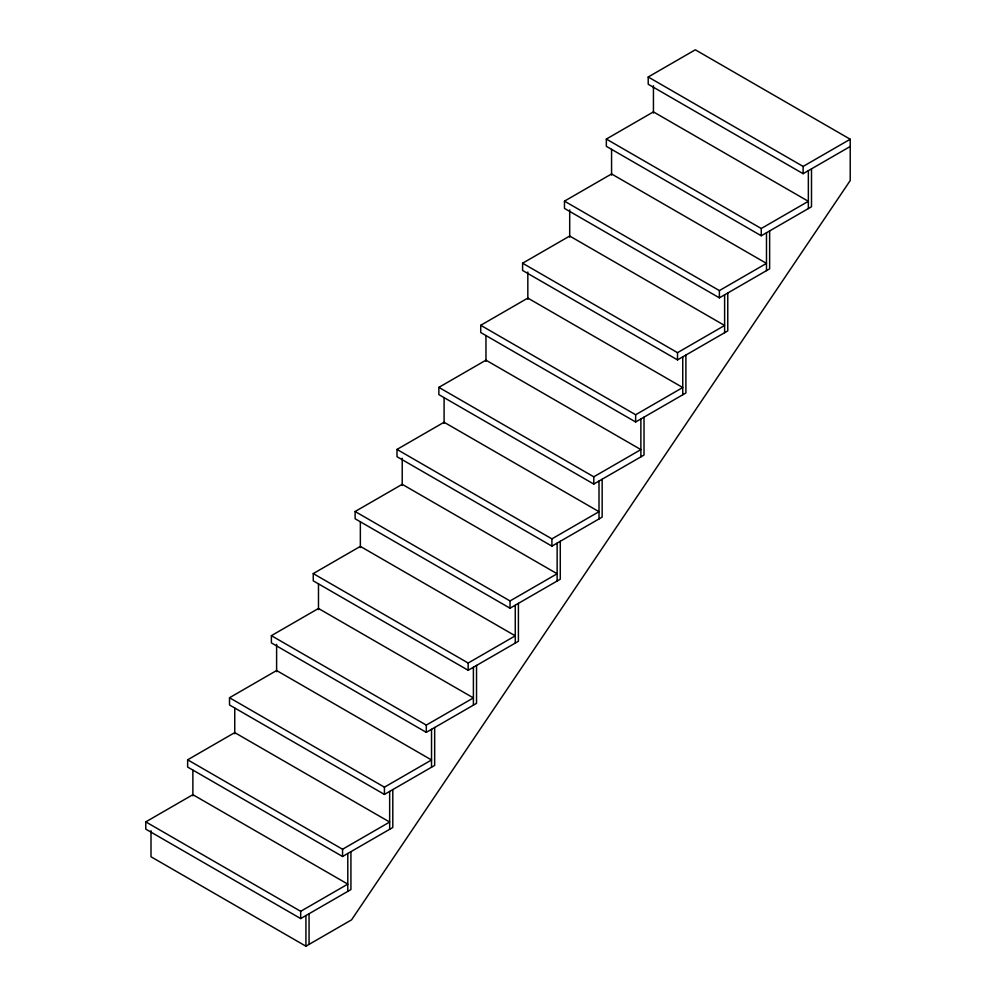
<?xml version="1.0" encoding="UTF-8"?>
<svg xmlns="http://www.w3.org/2000/svg" width="996" height="996" viewBox="0 0 996 996"><rect width="100%" height="100%" fill="white"/><g stroke="black" fill="none" stroke-linecap="round" stroke-linejoin="round"><path stroke-width="1.49" d="M850.223 146.487L803.125 173.69L648.209 84.249L648.209 76.991L695.308 49.8L850.223 139.241L850.223 180.55L351.551 919.856L305.921 946.2L151.006 856.759L151.006 830.714M606.34 139.067L653.438 111.876L808.354 201.316L761.255 228.507L606.34 139.067L606.34 146.325L761.255 235.766L811.503 206.757L811.503 168.847M564.471 201.142L611.569 173.951L766.484 263.392L719.386 290.583L564.471 201.142L564.471 208.401L719.386 297.841L769.634 268.833L769.634 230.923M522.601 263.218L569.7 236.027L724.615 325.468L677.517 352.659L522.601 263.218L522.601 270.464L677.517 359.905L727.765 330.896L727.765 292.998M480.732 325.294L527.83 298.09L682.746 387.531L635.647 414.734L480.732 325.294L480.732 332.54L635.647 421.98L685.895 392.972L685.895 355.074M648.209 76.991L803.125 166.432L850.223 139.241M438.863 387.369L485.961 360.166L640.876 449.607L593.778 476.81L438.863 387.369L438.863 394.615L593.778 484.056L644.026 455.048L644.026 417.15M396.993 449.433L444.091 422.242L599.007 511.683L551.909 538.873L396.993 449.433L396.993 456.691L551.909 546.132L602.157 517.123L602.157 479.225M355.124 511.508L402.222 484.317L557.138 573.758L510.039 600.949L355.124 511.508L355.124 518.767L510.039 608.207L560.275 579.199L560.275 541.301M313.254 573.584L360.353 546.393L515.268 635.834L468.17 663.025L313.254 573.584L313.254 580.842L468.17 670.283L518.406 641.275L518.406 603.364M271.385 635.66L318.483 608.469L473.399 697.91L426.3 725.1L271.385 635.66L271.385 642.906L426.3 732.346L476.536 703.338L476.536 665.44M229.516 697.735L276.614 670.532L431.529 759.973L384.431 787.176L229.516 697.735L229.516 704.981L384.431 794.422L434.667 765.414L434.667 727.516M187.646 759.811L234.745 732.608L389.66 822.049L342.562 849.252L187.646 759.811L187.646 767.057L342.562 856.498L392.798 827.489L392.798 789.591M145.777 821.874L192.875 794.683L347.791 884.124L300.692 911.315L145.777 821.874L145.777 829.133L300.692 918.573L350.928 889.565L350.928 851.667M808.354 170.665L808.354 208.562M803.125 166.432L803.125 173.69M766.484 232.74L766.484 270.638M761.255 228.507L761.255 235.766M724.615 294.816L724.615 332.714M719.386 290.583L719.386 297.841M682.746 356.892L682.746 394.79M677.517 352.659L677.517 359.905M653.438 85.768L653.438 113.058M640.876 418.955L640.876 456.865M635.647 414.734L635.647 421.98M611.569 149.363L611.569 175.134M599.007 481.031L599.007 518.941M593.778 476.81L593.778 484.056M569.7 209.919L569.7 237.21M557.138 543.106L557.138 581.004M551.909 538.873L551.909 546.132M527.83 271.995L527.83 299.286M515.268 605.182L515.268 643.08M510.039 600.949L510.039 608.207M485.961 335.59L485.961 361.361M473.399 667.258L473.399 705.156M468.17 663.025L468.17 670.283M444.091 397.653L444.091 423.425M431.529 729.333L431.529 767.231M426.3 725.1L426.3 732.346M402.222 458.222L402.222 485.5M389.66 791.409L389.66 829.307M384.431 787.176L384.431 794.422M360.353 521.804L360.353 547.576M347.791 853.472L347.791 891.383M342.562 849.252L342.562 856.498M318.483 583.88L318.483 609.652M309.059 913.743L309.059 944.382M305.921 915.548L305.921 946.2M300.692 911.315L300.692 918.573M276.614 644.437L276.614 671.727M234.745 708.032L234.745 733.803M192.875 770.107L192.875 795.879"/></g></svg>
